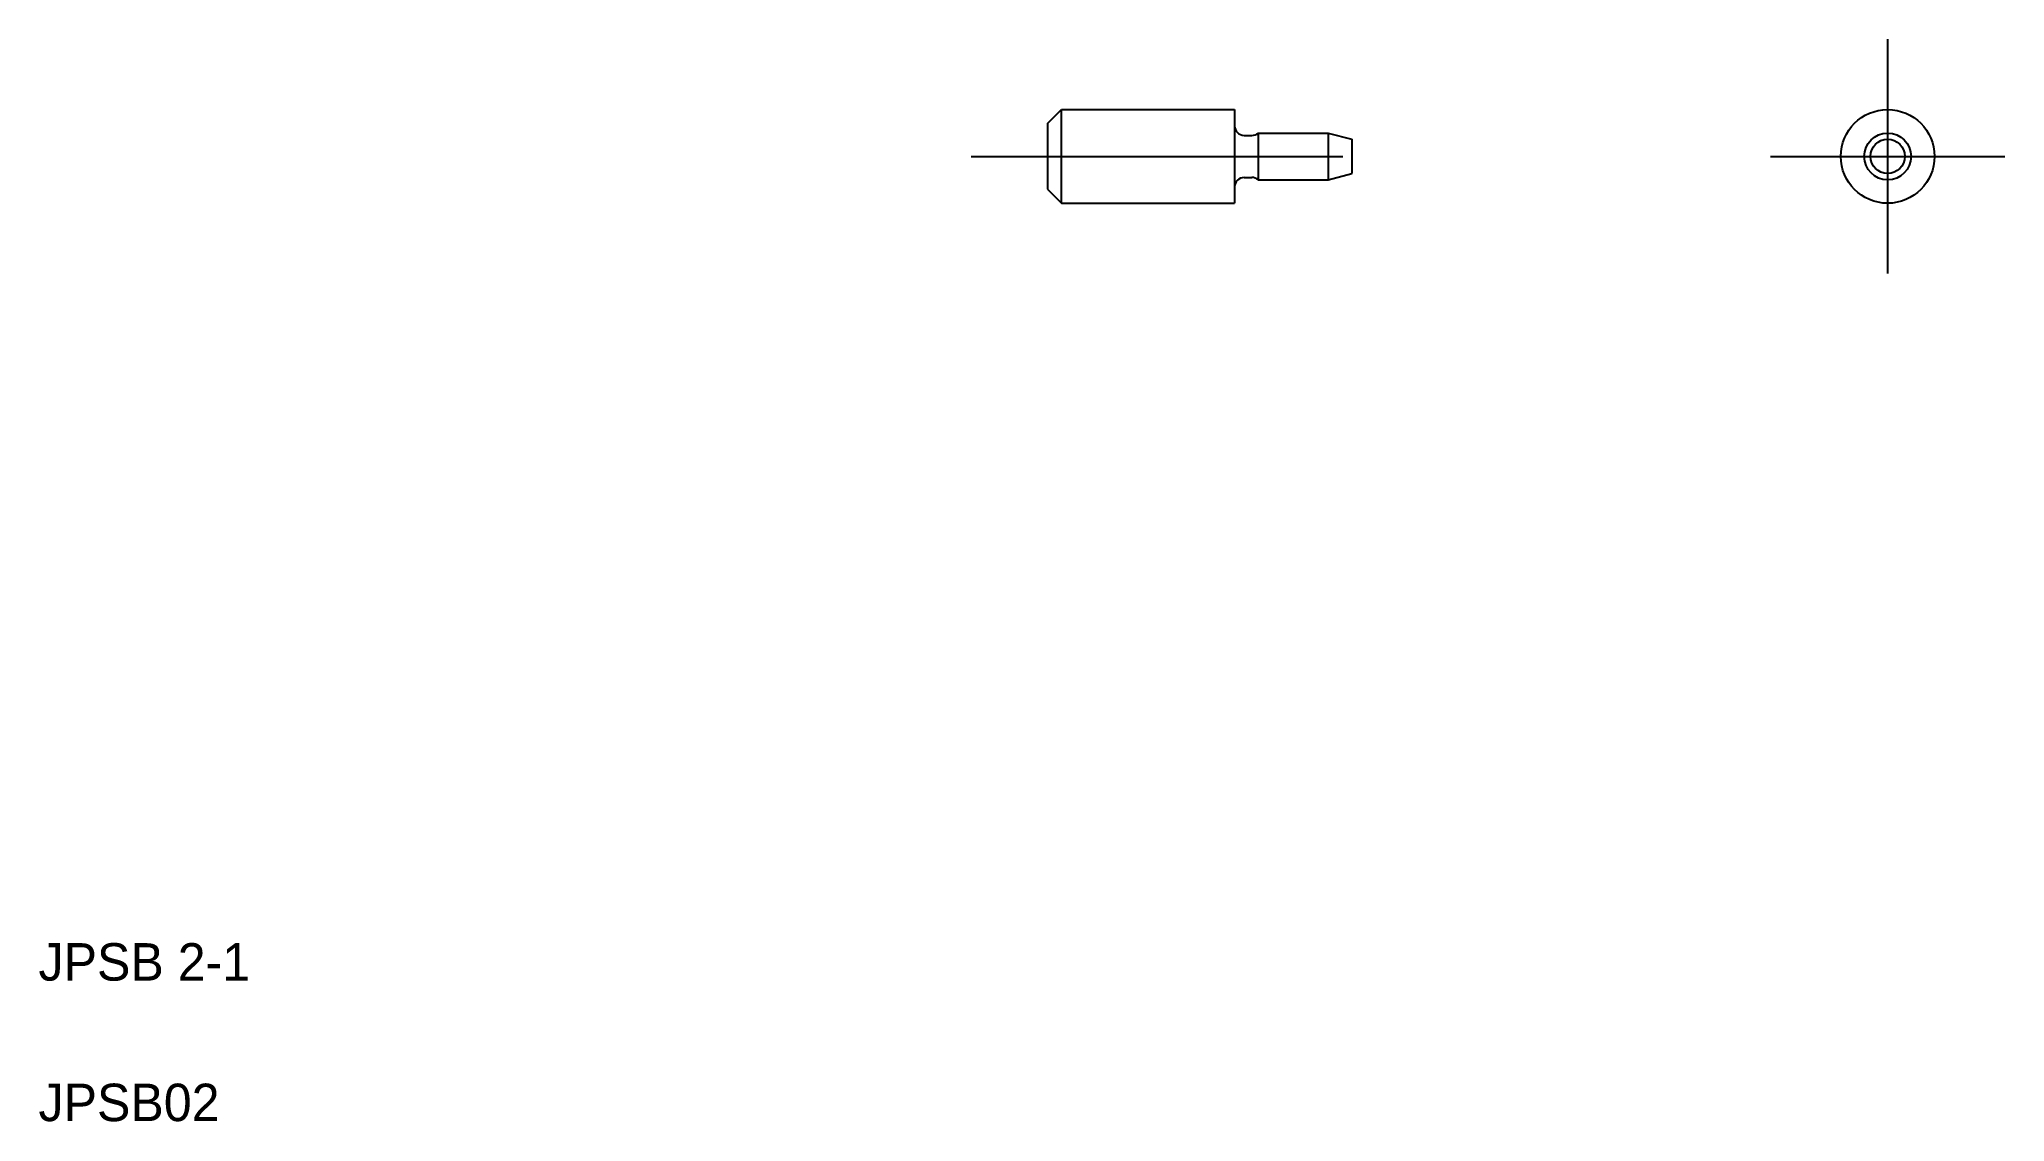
# Model space of a CAD drawing. Extents: x 2 to 44, y 2 to 25.1.
import ezdxf

# ---------------------------------------------------------------- set-up
doc = ezdxf.new("R2010")
doc.units = 0
doc.header["$LTSCALE"] = 0.25
doc.linetypes.add('CENTER', pattern=[50.8, 31.75, -6.35, 6.35, -6.35])
doc.layers.get('0').update_dxf_attribs({"linetype": 'CONTINUOUS'})
doc.layers.add('CENTER', color=1, linetype='CENTER')

msp = doc.modelspace()

# ---------------------------------------------------------------- linework, layer by layer
at = {"linetype": 'CONTINUOUS'}
for p, q in [((23.543, 23.296), (23.843, 23.596)), ((23.843, 23.596), (27.543, 23.596)), ((23.843, 21.596), (23.843, 23.596)), ((27.543, 23.596), (27.543, 21.596)), ((23.543, 23.296), (23.543, 21.896)), ((28.043, 23.096), (29.543, 23.096)), ((28.043, 23.096), (28.043, 22.096)), ((29.543, 23.096), (29.543, 22.096)), ((29.543, 23.096), (30.043, 22.962)), ((27.743, 23.046), (27.91, 23.046)), ((30.043, 22.962), (30.043, 22.23)), ((23.543, 21.896), (23.843, 21.596)), ((27.743, 22.146), (27.91, 22.146)), ((28.043, 22.096), (29.543, 22.096)), ((29.543, 22.096), (30.043, 22.23)), ((23.843, 21.596), (27.543, 21.596))]:
    msp.add_line(p, q, dxfattribs=at)
for p, q in [((27.543, 23.096), (27.543, 23.096)), ((27.543, 22.596), (27.543, 22.596))]:
    msp.add_line(p, q)
for radius in [1, 0.5, 0.366]:
    msp.add_circle((41.487, 22.596), radius, dxfattribs=at)
for centre, start, end in [((27.743, 23.246), 180, 270), ((27.743, 21.946), 90, 180)]:
    msp.add_arc(centre, 0.2, start, end, dxfattribs=at)
for centre, start, end in [((27.91, 23.246), 270, 311.4096), ((27.91, 21.946), 48.5904, 90)]:
    msp.add_arc(centre, 0.2, start, end)
at = {"layer": 'CENTER', "color": 1, "linetype": 'CENTER'}
for p, q in [((41.487, 25.096), (41.487, 20.096)), ((21.914, 22.596), (30.661, 22.596)), ((38.987, 22.596), (43.987, 22.596))]:
    msp.add_line(p, q, dxfattribs=at)

# ---------------------------------------------------------------- texts
for s, p in [('JPSB 2-1', (2, 5)), ('JPSB02', (2, 2))]:
    msp.add_text(s, height=0.8).set_placement(p)

doc.saveas('drawing.dxf')
